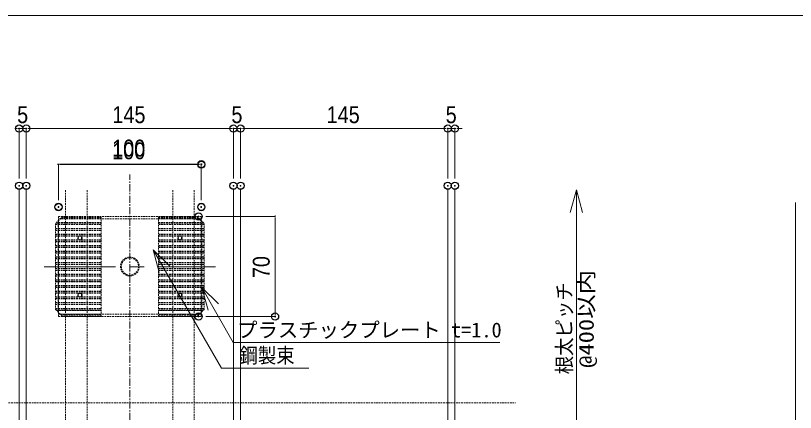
# Model space of a CAD drawing. Units: millimetres, scale not verified. Extents: x -4131 to 4169, y -981 to 998.
# Drawn here: x 491 to 1037, y 107 to 384 of the extents above; entities that cross this region are included whole.
import ezdxf
from ezdxf.enums import TextEntityAlignment as Align

# ---------------------------------------------------------------- set-up
doc = ezdxf.new("R2010")
doc.units = ezdxf.units.MM
doc.header["$LTSCALE"] = 10
doc.header["$PDMODE"] = 32
doc.header["$PDSIZE"] = 5
doc.linetypes.add('CHAIN1', pattern=[8, 5, -1, 1, -1])
doc.linetypes.add('DASHED1', pattern=[1.8, 1.2, -0.6])
for name, color, linetype, lineweight in [('0-0_図枠', 7, 'Continuous', 9), ('0-1_デッキ', 7, 'Continuous', 9), ('0-2_文字', 4, 'Continuous', 9), ('0-3_寸法', 7, 'Continuous', 9), ('0-4_一般', 4, 'Continuous', 9), ('0-6_0', 7, 'Continuous', 9), ('0-9_大引', 4, 'Continuous', 9), ('0-A_根太', 4, 'Continuous', 9), ('0-C_束', 4, 'Continuous', 9)]:
    doc.layers.add(name, color=color, linetype=linetype, lineweight=lineweight)
doc.layers.add('0-7_DEFPOINTS', color=7, linetype='Continuous')
doc.styles.add('ＭＳ ゴシック', font='')
doc.styles.add('ＭＳ Ｐゴシック', font='')
doc.styles.get('ＭＳ ゴシック').set_extended_font_data('MS Gothic')
doc.styles.get('ＭＳ Ｐゴシック').set_extended_font_data('MS PGothic')

# ---------------------------------------------------------------- blocks, each defined once
blk = doc.blocks.new('_DOT')
at = {"layer": '0-6_0'}
for p, q in [((-5, 0), (-10, 0)), ((-2.5, 0), (2.5, 0))]:
    blk.add_line(p, q, dxfattribs=at)
blk = doc.blocks.new('グループ-29-1')
at = {"layer": '0-A_根太', "linetype": 'DASHED1'}
blk.add_line((3943, 4049.7), (9237, 4049.7), dxfattribs=at)
blk = doc.blocks.new('グループ-32-1')
at = {"layer": '0-9_大引', "linetype": 'CHAIN1'}
blk.add_line((6538.1, 1528.2), (6538.1, 5647.3), dxfattribs=at)
at = {"layer": '0-9_大引', "linetype": 'DASHED1'}
for p, q in [((6088.1, 1528.2), (6088.1, 5538.6)), ((6238.1, 1528.2), (6238.1, 5538.6)), ((6838.1, 1528.2), (6838.1, 5538.6)), ((6988.1, 1528.2), (6988.1, 5538.6))]:
    blk.add_line(p, q, dxfattribs=at)
blk = doc.blocks.new('グループ-158-1')
at = {"layer": '0-C_束', "linetype": 'DASHED1'}
for p, q in [((6738.1, 4652.7), (6738.1, 5352.7)), ((6738.1, 5352.7), (7008.1, 5352.7)), ((6738.1, 5349.7), (7011.1, 5349.7)), ((7008.1, 5352.7), (7058.1, 5302.7)), ((6738.1, 5347.7), (7013.1, 5347.7)), ((6738.1, 5345.7), (7015.1, 5345.7)), ((6738.1, 5339.7), (7021.1, 5339.7)), ((6738.1, 5337.7), (7023.1, 5337.7)), ((6738.1, 5335.7), (7025.1, 5335.7)), ((6738.1, 5309.7), (7051.1, 5309.7)), ((6738.1, 5307.7), (7053.1, 5307.7)), ((7055.1, 5305.7), (6738.1, 5305.7)), ((7058.1, 5297.7), (6738.1, 5297.7)), ((7058.1, 5295.7), (6738.1, 5295.7)), ((7040.6, 4685.1), (7040.6, 5320.2)), ((7058.1, 5302.7), (7058.1, 4702.7)), ((7058.1, 5269.7), (6738.1, 5269.7)), ((7058.1, 5267.7), (6738.1, 5267.7)), ((7058.1, 5257.7), (6738.1, 5257.7)), ((7058.1, 5255.7), (6738.1, 5255.7)), ((7058.1, 5229.7), (6738.1, 5229.7)), ((7058.1, 5227.7), (6738.1, 5227.7)), ((7058.1, 5217.7), (6738.1, 5217.7)), ((7058.1, 5215.7), (6738.1, 5215.7)), ((7058.1, 5189.7), (6738.1, 5189.7)), ((7058.1, 5187.7), (6738.1, 5187.7)), ((7058.1, 5177.7), (6738.1, 5177.7)), ((7058.1, 5175.7), (6738.1, 5175.7)), ((7058.1, 5149.7), (6738.1, 5149.7)), ((7058.1, 5147.7), (6738.1, 5147.7)), ((7058.1, 5137.7), (6738.1, 5137.7)), ((7058.1, 5135.7), (6738.1, 5135.7)), ((7058.1, 5109.7), (6738.1, 5109.7)), ((7058.1, 5107.7), (6738.1, 5107.7)), ((7058.1, 5097.7), (6738.1, 5097.7)), ((7058.1, 5095.7), (6738.1, 5095.7)), ((7058.1, 5069.7), (6738.1, 5069.7)), ((7058.1, 5067.7), (6738.1, 5067.7)), ((7058.1, 5057.7), (6738.1, 5057.7)), ((7058.1, 5055.7), (6738.1, 5055.7)), ((7058.1, 5029.7), (6738.1, 5029.7)), ((7058.1, 5027.7), (6738.1, 5027.7)), ((7058.1, 5017.7), (6738.1, 5017.7)), ((7058.1, 5015.7), (6738.1, 5015.7)), ((7058.1, 4989.7), (6738.1, 4989.7)), ((7058.1, 4987.7), (6738.1, 4987.7)), ((7058.1, 4977.7), (6738.1, 4977.7)), ((7058.1, 4975.7), (6738.1, 4975.7)), ((7058.1, 4949.7), (6738.1, 4949.7)), ((7058.1, 4947.7), (6738.1, 4947.7)), ((7058.1, 4937.7), (6738.1, 4937.7)), ((7058.1, 4935.7), (6738.1, 4935.7)), ((7058.1, 4909.7), (6738.1, 4909.7)), ((7058.1, 4907.7), (6738.1, 4907.7)), ((6738.1, 4897.7), (7058.1, 4897.7)), ((7058.1, 4895.7), (6738.1, 4895.7)), ((7058.1, 4869.7), (6738.1, 4869.7)), ((7058.1, 4867.7), (6738.1, 4867.7)), ((7058.1, 4857.7), (6738.1, 4857.7)), ((7058.1, 4855.7), (6738.1, 4855.7)), ((7058.1, 4829.7), (6738.1, 4829.7)), ((7058.1, 4827.7), (6738.1, 4827.7)), ((7058.1, 4817.7), (6738.1, 4817.7)), ((7058.1, 4815.7), (6738.1, 4815.7)), ((7058.1, 4789.7), (6738.1, 4789.7)), ((7058.1, 4787.7), (6738.1, 4787.7)), ((7058.1, 4777.7), (6738.1, 4777.7)), ((7058.1, 4775.7), (6738.1, 4775.7)), ((7058.1, 4749.7), (6738.1, 4749.7)), ((7058.1, 4747.7), (6738.1, 4747.7)), ((7058.1, 4737.7), (6738.1, 4737.7)), ((7058.1, 4735.7), (6738.1, 4735.7)), ((7058.1, 4709.7), (6738.1, 4709.7)), ((7058.1, 4707.7), (6738.1, 4707.7)), ((6738.1, 4697.7), (7053.1, 4697.7)), ((7051.1, 4695.7), (6738.1, 4695.7)), ((7058.1, 4702.7), (7008.1, 4652.7)), ((7025.1, 4669.7), (6738.1, 4669.7)), ((7023.1, 4667.7), (6738.1, 4667.7)), ((6738.1, 4657.7), (7013.1, 4657.7)), ((6738.1, 4655.7), (7011.1, 4655.7)), ((7008.1, 4652.7), (6738.1, 4652.7))]:
    blk.add_line(p, q, dxfattribs=at)
for centre in [(6888.1, 5202.7), (6888.1, 4802.7)]:
    blk.add_circle(centre, 12.5, dxfattribs=at)
blk = doc.blocks.new('グループ-159-1')
at = {"layer": '0-C_束', "linetype": 'DASHED1'}
for p, q in [((6068.1, 5352.7), (6018.1, 5302.7)), ((6338.1, 5349.7), (6065.1, 5349.7)), ((6338.1, 5352.7), (6068.1, 5352.7)), ((6338.1, 4652.7), (6338.1, 5352.7)), ((6018.1, 5302.7), (6018.1, 4702.7)), ((6018.1, 5297.7), (6338.1, 5297.7)), ((6018.1, 5295.7), (6338.1, 5295.7)), ((6021.1, 5305.7), (6338.1, 5305.7)), ((6338.1, 5307.7), (6023.1, 5307.7)), ((6338.1, 5309.7), (6025.1, 5309.7)), ((6035.6, 4685.1), (6035.6, 5320.2)), ((6338.1, 5335.7), (6051.1, 5335.7)), ((6338.1, 5337.7), (6053.1, 5337.7)), ((6338.1, 5339.7), (6055.1, 5339.7)), ((6338.1, 5345.7), (6061.1, 5345.7)), ((6338.1, 5347.7), (6063.1, 5347.7)), ((6018.1, 5269.7), (6338.1, 5269.7)), ((6018.1, 5267.7), (6338.1, 5267.7)), ((6018.1, 5257.7), (6338.1, 5257.7)), ((6018.1, 5255.7), (6338.1, 5255.7)), ((6018.1, 5229.7), (6338.1, 5229.7)), ((6018.1, 5227.7), (6338.1, 5227.7)), ((6018.1, 5217.7), (6338.1, 5217.7)), ((6018.1, 5215.7), (6338.1, 5215.7)), ((6018.1, 5189.7), (6338.1, 5189.7)), ((6018.1, 5187.7), (6338.1, 5187.7)), ((6018.1, 5177.7), (6338.1, 5177.7)), ((6018.1, 5175.7), (6338.1, 5175.7)), ((6018.1, 5149.7), (6338.1, 5149.7)), ((6018.1, 5147.7), (6338.1, 5147.7)), ((6018.1, 5137.7), (6338.1, 5137.7)), ((6018.1, 5135.7), (6338.1, 5135.7)), ((6018.1, 5109.7), (6338.1, 5109.7)), ((6018.1, 5107.7), (6338.1, 5107.7)), ((6018.1, 5097.7), (6338.1, 5097.7)), ((6018.1, 5095.7), (6338.1, 5095.7)), ((6018.1, 5069.7), (6338.1, 5069.7)), ((6018.1, 5067.7), (6338.1, 5067.7)), ((6018.1, 5057.7), (6338.1, 5057.7)), ((6018.1, 5055.7), (6338.1, 5055.7)), ((6018.1, 5029.7), (6338.1, 5029.7)), ((6018.1, 5027.7), (6338.1, 5027.7)), ((6018.1, 5017.7), (6338.1, 5017.7)), ((6018.1, 5015.7), (6338.1, 5015.7)), ((6018.1, 4989.7), (6338.1, 4989.7)), ((6018.1, 4987.7), (6338.1, 4987.7)), ((6018.1, 4977.7), (6338.1, 4977.7)), ((6018.1, 4975.7), (6338.1, 4975.7)), ((6018.1, 4949.7), (6338.1, 4949.7)), ((6018.1, 4947.7), (6338.1, 4947.7)), ((6018.1, 4937.7), (6338.1, 4937.7)), ((6018.1, 4935.7), (6338.1, 4935.7)), ((6018.1, 4909.7), (6338.1, 4909.7)), ((6018.1, 4907.7), (6338.1, 4907.7)), ((6338.1, 4897.7), (6018.1, 4897.7)), ((6018.1, 4895.7), (6338.1, 4895.7)), ((6018.1, 4869.7), (6338.1, 4869.7)), ((6018.1, 4867.7), (6338.1, 4867.7)), ((6018.1, 4857.7), (6338.1, 4857.7)), ((6018.1, 4855.7), (6338.1, 4855.7)), ((6018.1, 4829.7), (6338.1, 4829.7)), ((6018.1, 4827.7), (6338.1, 4827.7)), ((6018.1, 4817.7), (6338.1, 4817.7)), ((6018.1, 4815.7), (6338.1, 4815.7)), ((6018.1, 4789.7), (6338.1, 4789.7)), ((6018.1, 4787.7), (6338.1, 4787.7)), ((6018.1, 4777.7), (6338.1, 4777.7)), ((6018.1, 4775.7), (6338.1, 4775.7)), ((6018.1, 4749.7), (6338.1, 4749.7)), ((6018.1, 4747.7), (6338.1, 4747.7)), ((6018.1, 4737.7), (6338.1, 4737.7)), ((6018.1, 4735.7), (6338.1, 4735.7)), ((6018.1, 4709.7), (6338.1, 4709.7)), ((6018.1, 4707.7), (6338.1, 4707.7)), ((6018.1, 4702.7), (6068.1, 4652.7)), ((6338.1, 4697.7), (6023.1, 4697.7)), ((6025.1, 4695.7), (6338.1, 4695.7)), ((6051.1, 4669.7), (6338.1, 4669.7)), ((6053.1, 4667.7), (6338.1, 4667.7)), ((6338.1, 4657.7), (6063.1, 4657.7)), ((6338.1, 4655.7), (6065.1, 4655.7)), ((6068.1, 4652.7), (6338.1, 4652.7))]:
    blk.add_line(p, q, dxfattribs=at)
for centre in [(6188.1, 5202.7), (6188.1, 4802.7)]:
    blk.add_circle(centre, 12.5, dxfattribs=at)
blk = doc.blocks.new('グループ-160-1')
at = {"layer": '0-C_束', "linetype": 'DASHED1'}
for p, q in [((6038.1, 5336.7), (7038.1, 5336.7)), ((6038.1, 5322.7), (6038.1, 4682.7)), ((6038.1, 4668.7), (7038.1, 4668.7))]:
    blk.add_line(p, q, dxfattribs=at)
blk.add_lwpolyline([(6038.1, 5322.7), (6038.1, 5352.7), (7038.1, 5352.7), (7038.1, 5322.7), (7038.1, 4682.7), (7038.1, 4652.7), (6038.1, 4652.7), (6038.1, 4682.7)], dxfattribs=at)
for centre, radius in [((6188.1, 5202.7), 15), ((6888.1, 5202.7), 15), ((6538.1, 5002.7), 66), ((6538.1, 5002.7), 66), ((6538.1, 5002.7), 60), ((6188.1, 4802.7), 15), ((6888.1, 4802.7), 15)]:
    blk.add_circle(centre, radius, dxfattribs=at)
at = {"layer": '0-C_束'}
for name in ['グループ-159-1', 'グループ-158-1']:
    blk.add_blockref(name, (0, 0), dxfattribs=at)

msp = doc.modelspace()

# ---------------------------------------------------------------- linework, layer by layer
at = {"layer": '0-0_図枠', "color": 5}
msp.add_lwpolyline([(69.05, 384.21), (2069.05, 384.21), (2069.05, -915.79), (69.05, -915.79)], close=True, dxfattribs=at)
at = {"layer": '0-1_デッキ'}
for p, q in [((493.96, -137.74), (493.96, 262.26)), ((498.96, 70.87), (498.96, 262.26)), ((643.96, 70.87), (643.96, 262.26)), ((648.96, -137.74), (648.96, 262.26)), ((793.96, -137.74), (793.96, 262.26)), ((798.96, 70.87), (798.96, 262.26))]:
    msp.add_line(p, q, dxfattribs=at)
at = {"layer": '0-2_文字'}
for q in [(587.7, 220.42), (696.81, 137.47)]:
    msp.add_line((635.59, 137.47), q, dxfattribs=at)
for points in [[(591.96, 204.55), (587.7, 220.42), (599.32, 208.8)], [(830.49, 155.52), (643.86, 155.52), (621.71, 193.9)], [(626.24, 178.1), (621.71, 193.9), (633.53, 182.48)]]:
    msp.add_lwpolyline(points, dxfattribs=at)
at = {"layer": '0-3_寸法'}
for p, q in [((493.96, 270.19), (493.96, 305.19)), ((493.96, 270.19), (493.96, 305.19)), ((493.96, 305.19), (498.96, 305.19)), ((498.96, 270.19), (498.96, 305.19)), ((498.96, 270.19), (498.96, 305.19)), ((501.46, 305.19), (641.45, 305.19)), ((501.46, 305.19), (503.97, 305.19)), ((641.45, 305.19), (638.95, 305.19)), ((643.96, 270.19), (643.96, 305.19)), ((643.96, 270.19), (643.96, 305.19)), ((643.96, 305.19), (648.96, 305.19)), ((648.96, 270.19), (648.96, 305.19)), ((648.96, 270.19), (648.96, 305.19)), ((651.46, 305.19), (791.45, 305.19)), ((651.46, 305.19), (653.97, 305.19)), ((791.45, 305.19), (788.95, 305.19)), ((793.96, 270.19), (793.96, 305.19)), ((793.96, 270.19), (793.96, 305.19)), ((793.96, 305.19), (798.96, 305.19)), ((798.96, 270.19), (798.96, 305.19)), ((801.46, 305.19), (803.97, 305.19)), ((521.46, 255.45), (521.46, 280.23)), ((521.46, 255.15), (521.46, 279.93)), ((523.96, 280.23), (618.95, 280.23)), ((523.96, 279.93), (618.95, 279.93)), ((621.46, 255.45), (621.46, 280.23)), ((621.46, 255.15), (621.46, 279.93)), ((624.57, 243.66), (673.09, 243.66)), ((673.09, 241.16), (673.09, 176.17)), ((624.57, 173.66), (673.09, 173.66))]:
    msp.add_line(p, q, dxfattribs=at)
at = {"layer": '0-3_寸法', "color": 4}
msp.add_line((884.02, 262.26), (884.02, -137.74), dxfattribs=at)
msp.add_lwpolyline([(879.76, 246.38), (884.02, 262.26), (888.27, 246.38)], dxfattribs=at)
at = {"layer": '0-4_一般', "color": 7}
msp.add_line((1037.33, -63.62), (1037.33, 253.52), dxfattribs=at)
at = {"layer": '0-4_一般', "linetype": 'CHAIN1'}
msp.add_line((511.46, 208.37), (631.46, 208.37), dxfattribs=at)
at = {"layer": '0-7_DEFPOINTS'}
for p in [(493.96, 305.19), (498.96, 305.19), (643.96, 305.19), (648.96, 305.19), (793.96, 305.19), (798.96, 305.19), (621.46, 280.23), (621.46, 279.93), (493.96, 265.19), (498.96, 265.19), (643.96, 265.19), (648.96, 265.19), (793.96, 265.19), (798.96, 265.19), (521.46, 250.45), (521.46, 250.15), (621.46, 250.45), (621.46, 250.15), (619.57, 243.66), (619.57, 173.66), (673.09, 173.66)]:
    msp.add_point(p, dxfattribs=at)

# ---------------------------------------------------------------- block references
at = {"layer": '0-3_寸法', "xscale": 0.2503723, "yscale": 0.2503723}
for p in [(493.96, 305.19), (493.96, 305.19), (643.96, 305.19), (643.96, 305.19), (793.96, 305.19), (793.96, 305.19), (621.46, 280.23), (621.46, 279.93)]:
    msp.add_blockref('_DOT', p, dxfattribs=at)
for p, rotation in [((498.96, 305.19), 180), ((498.96, 305.19), 180), ((648.96, 305.19), 180), ((648.96, 305.19), 180), ((798.96, 305.19), 180), ((521.46, 280.23), 180), ((521.46, 279.93), 180), ((673.09, 243.66), 90), ((673.09, 173.66), 270)]:
    msp.add_blockref('_DOT', p, dxfattribs=dict(at, rotation=rotation))
at = {"layer": '0-9_大引', "xscale": 0.1, "yscale": 0.1}
msp.add_blockref('グループ-32-1', (-82.35, -291.6), dxfattribs=at)
at = {"layer": '0-A_根太', "xscale": 0.1, "yscale": 0.1}
msp.add_blockref('グループ-29-1', (-82.35, -291.6), dxfattribs=at)
at = {"layer": '0-C_束', "xscale": 0.1, "yscale": 0.1}
msp.add_blockref('グループ-160-1', (-82.35, -291.6), dxfattribs=at)

# ---------------------------------------------------------------- texts
at = {"layer": '0-2_文字', "style": 'ＭＳ ゴシック'}
msp.add_text('プラスチックプレート t=1.0', height=10.45, dxfattribs=at).set_placement((646.53, 155.93), align=Align.BOTTOM_LEFT)
at = {"layer": '0-2_文字', "style": 'ＭＳ ゴシック', "width": 0.9}
msp.add_text('鋼製束', height=10.48, dxfattribs=at).set_placement((648.17, 138.04), align=Align.BOTTOM_LEFT)
at = {"layer": '0-3_寸法', "style": 'ＭＳ Ｐゴシック', "width": 0.9}
for s, p in [('5', (492.51, 305.43)), ('145', (559.18, 305.43)), ('5', (642.51, 305.43)), ('145', (709.18, 305.43)), ('5', (792.51, 305.43)), ('100', (559.06, 282.09)), ('100', (559.06, 280.17))]:
    msp.add_text(s, height=11.8, dxfattribs=at).set_placement(p, align=Align.BOTTOM_LEFT)
msp.add_text('70', height=11.8, rotation=90, dxfattribs=at).set_placement((672.86, 200.52), align=Align.BOTTOM_LEFT)
at = {"layer": '0-3_寸法', "color": 4, "style": 'ＭＳ ゴシック'}
for s, width, p in [('@400以内', 1.2, (899.34, 137.81)), ('根太ピッチ', 0.9, (883.95, 133.26))]:
    msp.add_text(s, height=10.48, rotation=90, dxfattribs=dict(at, width=width)).set_placement(p, align=Align.BOTTOM_LEFT)

doc.saveas('drawing.dxf')
